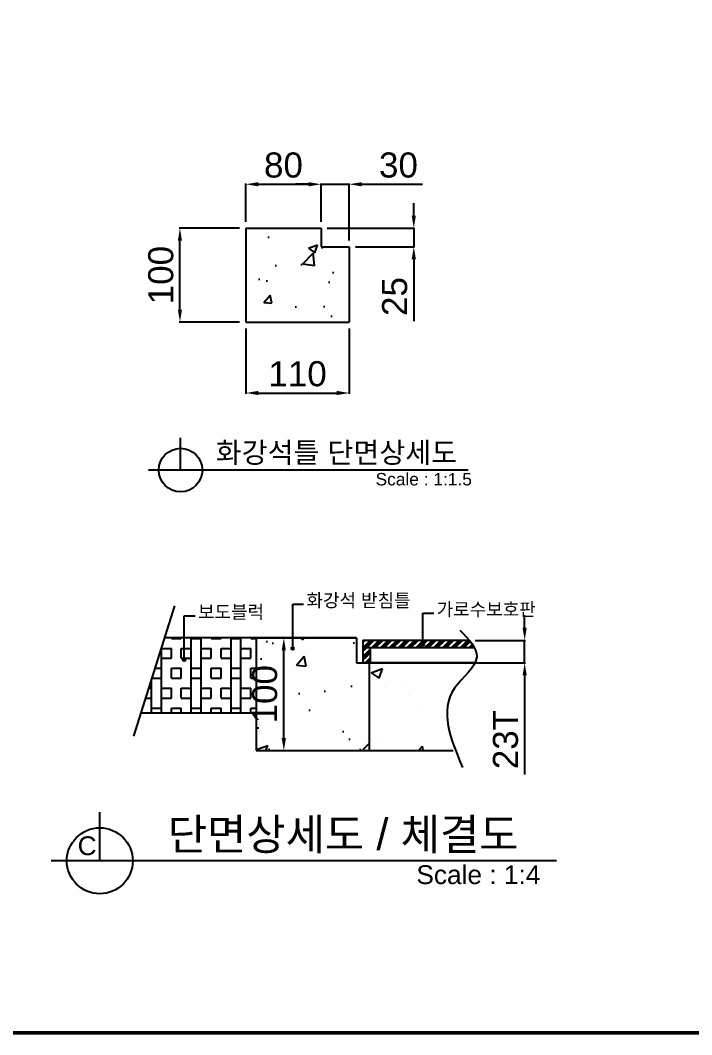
# Model space of a CAD drawing. Header units: millimetres. Extents: x 13624 to 18563, y 1387 to 4880.
# Drawn here: x 15907 to 16979, y 1501 to 3120 of the extents above; entities that cross this region are included whole.
import ezdxf
from ezdxf.enums import TextEntityAlignment as Align

# ---------------------------------------------------------------- set-up
doc = ezdxf.new("R2010")
doc.units = ezdxf.units.MM
doc.layers.add('LAYOUT', color=7, linetype='Continuous')
doc.layers.add('TEXT', color=7, linetype='Continuous')
doc.styles.get("Standard").update_dxf_attribs({"font": 'arial.ttf'})
doc.dimstyles.new('ISO-25', dxfattribs={"dimtxt": 40, "dimasz": 20, "dimexe": 1.25, "dimexo": 10, "dimgap": 10, "dimtad": 1, "dimdec": 0, "dimtxsty": 'Standard', "dimcen": 2.5, "dimclrd": 3, "dimclre": 3, "dimclrt": 3, "dimadec": 0, "dimazin": 0, "dimtfac": 1, "dimtdec": 0, "dimtmove": 0, "dimatfit": 3, "dimfxl": 0, "dimarcsym": 0})

# ---------------------------------------------------------------- blocks, each defined once
blk = doc.blocks.new('*D40')
at = {"color": 3, "lineweight": -2, "transparency": 16777216}
for p, q in [((16712.1, 2150.7), (16712.1, 2170.7)), ((16633.3, 2130.7), (16713.4, 2130.7)), ((16712.1, 2094.7), (16712.1, 2130.7)), ((16641.4, 2094.7), (16713.4, 2094.7)), ((16712.1, 2074.7), (16712.1, 1916.8))]:
    blk.add_line(p, q, dxfattribs=at)
at = {"color": 3, "transparency": 16777216}
for points in [[(16708.8, 2150.7), (16715.5, 2150.7), (16712.1, 2130.7)], [(16715.5, 2074.7), (16708.8, 2074.7), (16712.1, 2094.7)]]:
    blk.add_solid(points, dxfattribs=at)
at = {"layer": 'Defpoints', "color": 0, "transparency": 16777216}
for p in [(16623.3, 2130.7), (16712.1, 2130.7), (16631.4, 2094.7)]:
    blk.add_point(p, dxfattribs=at)
at = {"color": 3, "transparency": 16777216, "insert": (16681.7, 1972.1), "char_height": 40, "attachment_point": 5, "rotation": 90}
blk.add_mtext('23{\\f굴림|b0|i0|c129|p50;T}', dxfattribs=at)
blk = doc.blocks.new('*D2')
at = {"color": 3, "lineweight": -2, "transparency": 16777216}
for p, q in [((16293.6, 2134.7), (16328.8, 2134.7)), ((16327.6, 1974.7), (16327.6, 2114.7)), ((16293.6, 1954.7), (16328.8, 1954.7))]:
    blk.add_line(p, q, dxfattribs=at)
at = {"color": 3, "transparency": 16777216}
for points in [[(16324.2, 2114.7), (16330.9, 2114.7), (16327.6, 2134.7)], [(16324.2, 1974.7), (16330.9, 1974.7), (16327.6, 1954.7)]]:
    blk.add_solid(points, dxfattribs=at)
at = {"layer": 'Defpoints', "color": 0, "transparency": 16777216}
for p in [(16283.6, 2134.7), (16327.6, 2134.7), (16283.6, 1954.7)]:
    blk.add_point(p, dxfattribs=at)
at = {"color": 3, "transparency": 16777216, "insert": (16297.2, 2044.7), "char_height": 40, "attachment_point": 5, "rotation": 90}
blk.add_mtext('100', dxfattribs=at)
blk = doc.blocks.new('*D43')
at = {"color": 3, "lineweight": -2, "transparency": 16777216}
for p, q in [((-175, 264.3), (-271.6, 264.3)), ((-270.3, 134.3), (-270.3, 244.3)), ((-175, 114.3), (-271.6, 114.3))]:
    blk.add_line(p, q, dxfattribs=at)
at = {"color": 3, "transparency": 16777216}
for points in [[(-267, 244.3), (-273.6, 244.3), (-270.3, 264.3)], [(-273.6, 134.3), (-267, 134.3), (-270.3, 114.3)]]:
    blk.add_solid(points, dxfattribs=at)
at = {"layer": 'Defpoints', "color": 0, "transparency": 16777216}
for p in [(-270.3, 264.3), (-165, 264.3), (-165, 114.3)]:
    blk.add_point(p, dxfattribs=at)
at = {"color": 3, "transparency": 16777216, "insert": (-300.7, 189.3), "char_height": 40, "attachment_point": 5, "rotation": 90}
blk.add_mtext('100', dxfattribs=at)
blk = doc.blocks.new('*D44')
at = {"color": 3, "lineweight": -2, "transparency": 16777216}
for p, q in [((-165, 104.3), (-165, 0)), ((0, 104.3), (0, 0)), ((-145, 1.2), (-20, 1.2))]:
    blk.add_line(p, q, dxfattribs=at)
at = {"color": 3, "transparency": 16777216}
for points in [[(-145, 4.6), (-145, -2.1), (-165, 1.2)], [(-20, -2.1), (-20, 4.6), (0, 1.2)]]:
    blk.add_solid(points, dxfattribs=at)
at = {"layer": 'Defpoints', "color": 0, "transparency": 16777216}
for p in [(-165, 114.3), (0, 114.3), (0, 1.2)]:
    blk.add_point(p, dxfattribs=at)
at = {"color": 3, "transparency": 16777216, "insert": (-82.5, 31.7), "char_height": 40, "attachment_point": 5}
blk.add_mtext('110', dxfattribs=at)
blk = doc.blocks.new('*D45')
at = {"color": 3, "lineweight": -2, "transparency": 16777216}
for p, q in [((-165, 274.3), (-165, 335.5)), ((-145, 334.3), (-65, 334.3)), ((-45, 274.3), (-45, 335.5))]:
    blk.add_line(p, q, dxfattribs=at)
at = {"color": 3, "transparency": 16777216}
for points in [[(-145, 337.6), (-145, 330.9), (-165, 334.3)], [(-65, 330.9), (-65, 337.6), (-45, 334.3)]]:
    blk.add_solid(points, dxfattribs=at)
at = {"layer": 'Defpoints', "color": 0, "transparency": 16777216}
for p in [(-45, 334.3), (-165, 264.3), (-45, 264.3)]:
    blk.add_point(p, dxfattribs=at)
at = {"color": 3, "transparency": 16777216, "insert": (-105, 364.7), "char_height": 40, "attachment_point": 5}
blk.add_mtext('80', dxfattribs=at)
blk = doc.blocks.new('*D46')
at = {"color": 3, "lineweight": -2, "transparency": 16777216}
for p, q in [((-65, 334.3), (-85, 334.3)), ((-45, 274.3), (-45, 335.5)), ((-45, 334.3), (0, 334.3)), ((0, 244.3), (0, 335.5)), ((20, 334.3), (117.1, 334.3))]:
    blk.add_line(p, q, dxfattribs=at)
at = {"color": 3, "transparency": 16777216}
for points in [[(-65, 330.9), (-65, 337.6), (-45, 334.3)], [(20, 337.6), (20, 330.9), (0, 334.3)]]:
    blk.add_solid(points, dxfattribs=at)
at = {"layer": 'Defpoints', "color": 0, "transparency": 16777216}
for p in [(0, 334.3), (-45, 264.3), (0, 234.3)]:
    blk.add_point(p, dxfattribs=at)
at = {"color": 3, "transparency": 16777216, "insert": (78.6, 364.7), "char_height": 40, "attachment_point": 5}
blk.add_mtext('30', dxfattribs=at)
blk = doc.blocks.new('*D47')
at = {"color": 3, "lineweight": -2, "transparency": 16777216}
for p, q in [((103.1, 284.3), (103.1, 304.3)), ((-35, 264.3), (104.4, 264.3)), ((103.1, 264.3), (103.1, 234.3)), ((10, 234.3), (104.4, 234.3)), ((103.1, 214.3), (103.1, 116))]:
    blk.add_line(p, q, dxfattribs=at)
at = {"color": 3, "transparency": 16777216}
for points in [[(99.8, 284.3), (106.5, 284.3), (103.1, 264.3)], [(106.5, 214.3), (99.8, 214.3), (103.1, 234.3)]]:
    blk.add_solid(points, dxfattribs=at)
at = {"layer": 'Defpoints', "color": 0, "transparency": 16777216}
for p in [(-45, 264.3), (0, 234.3), (103.1, 234.3)]:
    blk.add_point(p, dxfattribs=at)
at = {"color": 3, "transparency": 16777216, "insert": (72.7, 155.1), "char_height": 40, "attachment_point": 5, "rotation": 90}
blk.add_mtext('25', dxfattribs=at)
blk = doc.blocks.new('A$C57602617')
h = blk.add_hatch()
h.set_pattern_fill('AR-CONC', color=256, scale=0.825)
h.set_pattern_definition([(50, (-20131.66, -2672.8), (150.30235, -13.14975), [15.7163, -172.8787]), (355, (-20131.66, -2672.8), (-29.0758, 157.6219), [12.573, -138.3035]), (100.45144, (-20119.13, -2673.9), (121.2265, 144.4721), [13.3568, -146.9245]), (46.1842, (-20131.66, -2630.9), (223.6402, -34.685), [23.5744, -259.318]), (96.6356, (-20113.02, -2633.78), (195.8584, 204.1266), [20.0351, -220.387]), (351.1842, (-20131.66, -2630.9), (195.8584, 204.1266), [18.8595, -207.4543]), (21, (-20110.7, -2641.37), (125.0819, -84.3688), [15.7163, -172.8787]), (326, (-20110.7, -2641.37), (50.9867, 151.9551), [12.573, -138.303]), (71.45144, (-20100.28, -2648.4), (176.0685, 67.5863), [13.3568, -146.9242]), (37.5, (-20131.66, -2672.803), (2.5481, 69.7579), [0, -136.6266, 0, -140.3985, 0, -138.82688]), (7.5, (-20131.66, -2672.8), (55.12622, 82.64897), [0, -80.0481, 0, -133.48335, 0, -52.91137]), (327.5, (-20178.39, -2672.803), (111.86224, -4.72621), [0, -52.3875, 0, -163.449, 0, -216.88425]), (317.5, (-20199.34, -2672.8), (122.20657, 20.97686), [0, -68.10375, 0, -108.5469, 0, -154.01925])])
h.paths.add_polyline_path([(-16.5, 114.3), (-16.5, 231.3), (-33, 231.3), (-33, 264.3), (-165, 264.3), (-165, 114.3)])
for p, q in [((-165, 264.3), (-165, 114.3)), ((-165, 264.3), (-45, 264.3)), ((-45, 264.3), (-45, 234.3)), ((-45, 234.3), (0, 234.3)), ((0, 234.3), (0, 114.3)), ((-165, 114.3), (0, 114.3)), ((-269.2, -121.7), (-269.2, -70.5)), ((189.9, -121.7), (-320.4, -121.7))]:
    blk.add_line(p, q)
blk.add_circle((-269.2, -121.7), 34.7)
at = {"layer": 'TEXT'}
blk.add_text('화강석틀 단면상세도', height=33, dxfattribs=at).set_placement((-20.4, -110.3), align=Align.CENTER)
blk.add_text('Scale : 1:1.5', height=19.8, dxfattribs=at).set_placement((42.1, -146.2))
for base, p1, p2, text, picture, middle in [((-45, 334.3), (-165, 264.3), (-45, 264.3), '80', '*D45', (-105, 364.7)), ((0, 334.3), (-45, 264.3), (0, 234.3), '30', '*D46', (78.6, 364.7)), ((0, 1.2), (-165, 114.3), (0, 114.3), '110', '*D44', (-82.5, 31.7))]:
    dim = blk.add_linear_dim(base=base, p1=p1, p2=p2, text=text, dimstyle='ISO-25')
    dim.commit()
    dim.dimension.update_dxf_attribs({"geometry": picture, "text_midpoint": middle})
dim = blk.add_linear_dim(base=(103.1, 234.3), p1=(-45, 264.3), p2=(0, 234.3), angle=90, text='25', dimstyle='ISO-25', override={"dimtxsty": 'Standard'})
dim.commit()
dim.dimension.update_dxf_attribs({"geometry": '*D47', "text_midpoint": (72.7, 155.1)})
dim = blk.add_linear_dim(base=(-270.3, 264.3), p1=(-165, 114.3), p2=(-165, 264.3), angle=90, text='100', dimstyle='ISO-25')
dim.commit()
dim.dimension.update_dxf_attribs({"geometry": '*D43', "text_midpoint": (-300.7, 189.3)})

msp = doc.modelspace()

# ---------------------------------------------------------------- hatches: boundary and pattern name
h = msp.add_hatch()
h.set_pattern_fill('BOX', color=256, scale=2.5)
h.set_pattern_definition([(90, (10210.73, 1784.45), (-63.5, 4e-15), []), (90, (10226.6, 1784.45), (-63.5, 4e-15), []), (0, (10210.73, 1784.45), (0, 63.5), [-15.875, 15.875]), (0, (10210.73, 1800.326), (0, 63.5), [-15.875, 15.875]), (0, (10210.73, 1816.2), (0, 63.5), [15.875, -15.875]), (0, (10210.73, 1832.076), (0, 63.5), [15.875, -15.875]), (90, (10242.48, 1784.45), (-63.5, 4e-15), [15.875, -15.875]), (90, (10258.35, 1784.45), (-63.5, 4e-15), [15.875, -15.875])])
h.paths.add_polyline_path([(16168.5, 2101.3), (16168.5, 2134.7), (16137.5, 2134.7), (16099.5, 2014.7), (16283.6, 2014.7), (16283.6, 2134.7), (16168.5, 2134.7), (16168.5, 2101.3, -0.414214), (16170.5, 2099.3, -1), (16166.5, 2099.3, -0.414214)])
h = msp.add_hatch()
h.set_pattern_fill('AR-CONC', color=256)
h.set_pattern_definition([(50, (-7918.43, -1425.39), (182.1847, -15.9391), [19.05, -209.55]), (355, (-7918.43, -1425.39), (-35.2434, 191.0568), [15.24, -167.6406]), (100.45144, (-7903.25, -1426.72), (146.9412, 175.1178), [16.19, -178.0902]), (46.1842, (-7918.43, -1374.59), (271.079, -42.0423), [28.575, -314.325]), (96.6356, (-7895.84, -1378.1), (237.404, 247.426), [24.285, -267.1356]), (351.1842, (-7918.43, -1374.6), (237.404, 247.426), [22.86, -251.4597]), (21, (-7893.03, -1387.29), (151.6144, -102.2652), [19.05, -209.55]), (326, (-7893.03, -1387.29), (61.802, 184.188), [15.24, -167.64]), (71.45144, (-7880.4, -1395.81), (213.4164, 81.9228), [16.19, -178.09]), (37.5, (-7918.434, -1425.39), (3.0886, 84.55504), [0, -165.608, 0, -170.18, 0, -168.275]), (7.5, (-7918.43, -1425.39), (66.81966, 100.18057), [0, -97.028, 0, -161.798, 0, -64.135]), (327.5, (-7975.076, -1425.39), (135.5906, -5.72874), [0, -63.5, 0, -198.12, 0, -262.89]), (317.5, (-8000.48, -1425.39), (148.1292, 25.4265), [0, -82.55, 0, -131.572, 0, -186.69])])
h.paths.add_polyline_path([(16463.6, 1954.7), (16463.6, 2094.7), (16443.6, 2094.7), (16443.6, 2134.7), (16283.6, 2134.7), (16283.6, 1954.7)])

# ---------------------------------------------------------------- linework, layer by layer
for p, q in [((16087.9, 1978), (16153.7, 2185.8)), ((16341.7, 2117.7), (16341.7, 2188.2)), ((16341.7, 2188.2), (16359, 2188.2)), ((16168.5, 2099.3), (16168.5, 2169.8)), ((16168.5, 2169.8), (16185.9, 2169.8)), ((16549.6, 2123.9), (16549.6, 2174)), ((16549.6, 2174), (16567, 2174)), ((16443.6, 2134.7), (16137.5, 2134.7)), ((16283.6, 2134.7), (16283.6, 1954.7)), ((16283.6, 2134.7), (16443.6, 2134.7)), ((16443.6, 2134.7), (16443.6, 2094.7)), ((16443.6, 2094.7), (16463.6, 2094.7)), ((16443.6, 2094.7), (16661.8, 2094.7)), ((16463.6, 2094.7), (16463.6, 1954.7)), ((16283.6, 2014.7), (16099.5, 2014.7)), ((16283.6, 1954.7), (16463.6, 1954.7)), ((16463.6, 1954.7), (16598.2, 1954.7)), ((16033.7, 1779), (16033.7, 1856.5)), ((16763.1, 1779), (15956.2, 1779))]:
    msp.add_line(p, q)
at = {"color": 2, "linetype": 'Continuous'}
for p, q in [((16453.6, 2118.9), (16465.4, 2130.7)), ((16453.6, 2130.1), (16454.2, 2130.7)), ((16453.6, 2127.1), (16457.2, 2130.7)), ((16456.4, 2118.7), (16468.4, 2130.7)), ((16459.4, 2118.7), (16471.4, 2130.7)), ((16467.5, 2118.7), (16479.5, 2130.7)), ((16470.5, 2118.7), (16482.5, 2130.7)), ((16473.5, 2118.7), (16485.5, 2130.7)), ((16481.7, 2118.7), (16493.7, 2130.7)), ((16484.7, 2118.7), (16496.7, 2130.7)), ((16487.7, 2118.7), (16499.7, 2130.7)), ((16495.8, 2118.7), (16507.8, 2130.7)), ((16498.8, 2118.7), (16510.8, 2130.7)), ((16501.8, 2118.7), (16513.8, 2130.7)), ((16509.9, 2118.7), (16521.9, 2130.7)), ((16513, 2118.7), (16524.9, 2130.7)), ((16516, 2118.7), (16527.9, 2130.7)), ((16524.1, 2118.7), (16536.1, 2130.7)), ((16527.1, 2118.7), (16539.1, 2130.7)), ((16530.1, 2118.7), (16542.1, 2130.7)), ((16538.2, 2118.7), (16550.2, 2130.7)), ((16541.2, 2118.7), (16553.2, 2130.7)), ((16544.2, 2118.7), (16556.2, 2130.7)), ((16552.4, 2118.7), (16564.4, 2130.7)), ((16555.4, 2118.7), (16567.4, 2130.7)), ((16558.4, 2118.7), (16570.4, 2130.7)), ((16566.5, 2118.7), (16578.5, 2130.7)), ((16569.5, 2118.7), (16581.5, 2130.7)), ((16572.5, 2118.7), (16584.5, 2130.7)), ((16580.7, 2118.7), (16592.7, 2130.7)), ((16583.7, 2118.7), (16595.7, 2130.7)), ((16586.7, 2118.7), (16598.7, 2130.7)), ((16594.8, 2118.7), (16606.8, 2130.7)), ((16597.8, 2118.7), (16609.8, 2130.7)), ((16600.8, 2118.7), (16612.8, 2130.7)), ((16608.9, 2118.7), (16620.9, 2130.7)), ((16611.9, 2118.7), (16623.6, 2130.3)), ((16614.9, 2118.7), (16624.9, 2128.7)), ((16623.1, 2118.7), (16628.4, 2124)), ((16626.1, 2118.7), (16629.6, 2122.2)), ((16629.1, 2118.7), (16630.7, 2120.4)), ((16453.6, 2115.9), (16456.4, 2118.7)), ((16453.6, 2112.9), (16459.4, 2118.7)), ((16453.6, 2104.8), (16465.6, 2116.8)), ((16453.6, 2101.8), (16465.6, 2113.8)), ((16453.6, 2098.8), (16459.4, 2104.6)), ((16456.4, 2118.7), (16456.4, 2118.7)), ((16459.4, 2118.7), (16459.4, 2118.7)), ((16459.4, 2104.6), (16465.6, 2110.8)), ((16470.5, 2118.7), (16470.5, 2118.7)), ((16473.5, 2118.7), (16473.5, 2118.7)), ((16484.7, 2118.7), (16484.7, 2118.7)), ((16487.7, 2118.7), (16487.7, 2118.7)), ((16495.8, 2118.7), (16495.8, 2118.7)), ((16498.8, 2118.7), (16498.8, 2118.7)), ((16501.8, 2118.7), (16501.8, 2118.7)), ((16512.9, 2118.7), (16513, 2118.7)), ((16515.9, 2118.7), (16516, 2118.7)), ((16527.1, 2118.7), (16527.1, 2118.7)), ((16530.1, 2118.7), (16530.1, 2118.7)), ((16538.2, 2118.7), (16538.2, 2118.7)), ((16541.2, 2118.7), (16541.2, 2118.7)), ((16544.2, 2118.7), (16544.2, 2118.7)), ((16555.4, 2118.7), (16555.4, 2118.7)), ((16558.4, 2118.7), (16558.4, 2118.7)), ((16569.5, 2118.7), (16569.5, 2118.7)), ((16572.5, 2118.7), (16572.5, 2118.7)), ((16580.7, 2118.7), (16580.7, 2118.7)), ((16583.7, 2118.7), (16583.7, 2118.7)), ((16586.7, 2118.7), (16586.7, 2118.7)), ((16597.8, 2118.7), (16597.8, 2118.7)), ((16600.8, 2118.7), (16600.8, 2118.7)), ((16614.9, 2118.7), (16614.9, 2118.7)), ((16623.1, 2118.7), (16623.1, 2118.7)), ((16626.1, 2118.7), (16626.1, 2118.7)), ((16629.1, 2118.7), (16629.1, 2118.7)), ((16457.7, 2094.7), (16465.6, 2102.6)), ((16460.7, 2094.7), (16465.6, 2099.6)), ((16463.7, 2094.7), (16465.6, 2096.6))]:
    msp.add_line(p, q, dxfattribs=at)
at = {"color": 2}
for p, q in [((16453.6, 2130.7), (16453.6, 2094.7)), ((16623.3, 2130.7), (16453.6, 2130.7)), ((16631.7, 2118.7), (16453.6, 2118.7)), ((16465.6, 2118.7), (16465.6, 2094.7)), ((16631.4, 2094.7), (16453.6, 2094.7))]:
    msp.add_line(p, q, dxfattribs=at)
at = {"linetype": 'Continuous'}
for p, q in [((16467.3, 2078.8), (16485.1, 2085.6)), ((16467.3, 2078.8), (16479.9, 2070.3)), ((16479.9, 2070.3), (16485.1, 2085.6)), ((16519.5, 2065.3), (16519.5, 2065.3)), ((16489.1, 2054.9), (16489.1, 2054.9)), ((16526.1, 2042.2), (16526.1, 2042.2)), ((16546.8, 2025), (16546.8, 2025)), ((16579.7, 2008.1), (16579.7, 2008.1)), ((16486, 1970.4), (16486, 1970.4)), ((16542.6, 1954.7), (16548.9, 1962.1)), ((16550.2, 1954.7), (16548.8, 1962.1))]:
    msp.add_line(p, q, dxfattribs=at)
for centre, radius in [((16549.6, 2123.9), 2.01), ((16341.7, 2117.7), 2.01), ((16168.5, 2099.3), 2.01), ((16033.7, 1779), 52.6)]:
    msp.add_circle(centre, radius)
msp.add_spline([(16608.8, 2146.8), (16635.6, 2104.5), (16600.3, 2054.5), (16612.8, 1928)], degree=3)
at = {"layer": 'LAYOUT', "const_width": 5.88}
msp.add_lwpolyline([(13741.5, 1504.4), (18445.5, 1504.4), (18445.5, 4762), (13741.5, 4762)], close=True, dxfattribs=at)

# ---------------------------------------------------------------- block references
msp.add_blockref('A$C57602617', (16432, 2524.1))

# ---------------------------------------------------------------- texts
for s, height, p in [('화강석 받침틀', 21, (16363.8, 2183.9)), ('보도블럭', 21, (16190.6, 2165.5)), ('가로수보호판', 21, (16571.7, 2169.7)), ('C', 30, (15998.4, 1788))]:
    msp.add_text(s, height=height).set_placement(p)
at = {"layer": 'TEXT'}
msp.add_text('단면상세도 / 체결도', height=50, dxfattribs=at).set_placement((16422.3, 1796.2), align=Align.CENTER)
msp.add_text('Scale : 1:4', height=30, dxfattribs=at).set_placement((16539.2, 1741.8))

# ---------------------------------------------------------------- dimensions: what is measured, and where the dimension line sits
dim = msp.add_linear_dim(base=(16712.1, 2130.7), p1=(16631.4, 2094.7), p2=(16623.3, 2130.7), angle=90, text='23{\\f굴림|b0|i0|c129|p50;T}', dimstyle='ISO-25', override={"dimtxsty": 'Standard'})
dim.commit()
dim.dimension.update_dxf_attribs({"geometry": '*D40', "text_midpoint": (16712.1, 1972.1), "dimtype": 160})
dim = msp.add_linear_dim(base=(16327.6, 2134.7), p1=(16283.6, 1954.7), p2=(16283.6, 2134.7), angle=90, text='100', dimstyle='ISO-25')
dim.commit()
dim.dimension.update_dxf_attribs({"geometry": '*D2', "text_midpoint": (16297.2, 2044.7)})

doc.saveas('drawing.dxf')
